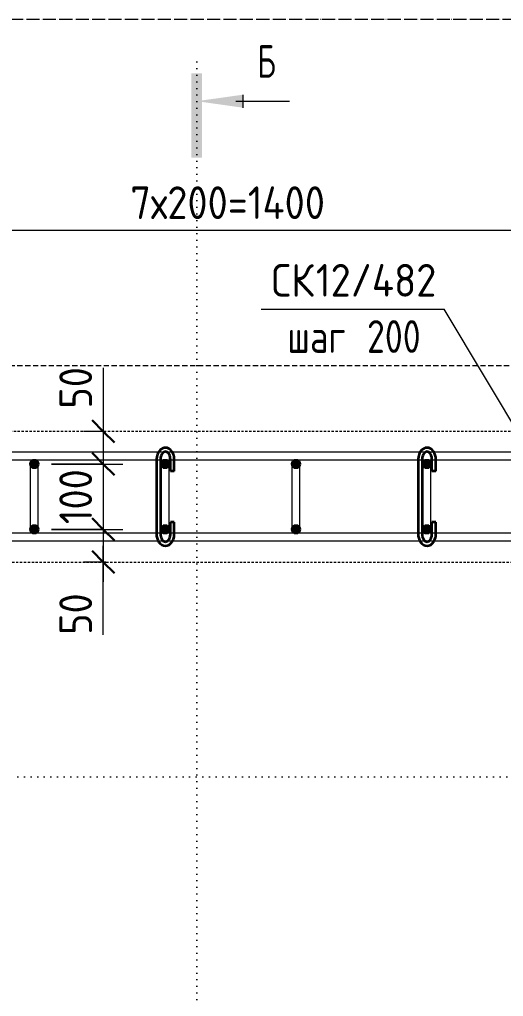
# Model space of a CAD drawing. Header units: millimetres. Extents: x 28954 to 49618, y -2651 to 78735.
# Drawn here: x 30487 to 31227, y 77160 to 78655 of the extents above; entities that cross this region are included whole.
import ezdxf

# ---------------------------------------------------------------- set-up
doc = ezdxf.new("R2010")
doc.units = ezdxf.units.MM
for name, pattern in [('01 Штриховая _4 мм_', [6, 3.5, -2.5]), ('01 Штриховая _8 мм_', [12, 8, -4]), ('02 Штрихпунктирная _20 мм_', [25, 20, -2.5, 0, -2.5]), ('04 Пунктир 10мм', [10, 0, -10])]:
    doc.linetypes.add(name, pattern=pattern)
for name, color, linetype, lineweight in [('AA_Dim', 7, 'Continuous', 9), ('AA_Dim-20', 7, 'Continuous', 9), ('AA_Razrez', 7, 'Continuous', 9), ('AA_Vinoska', 7, 'Continuous', 9), ('KR_Armatura', 7, 'Continuous', 20), ('KR_Armatura_Tonkie', 7, 'Continuous', 20), ('Оси', 7, 'Continuous', 9)]:
    doc.layers.add(name, color=color, linetype=linetype, lineweight=lineweight)
doc.layers.add('AF_Stena_Опалубка', color=7, linetype='Continuous', lineweight=20, true_color=0x0063c6)
doc.layers.add('KR_Fundament', color=7, linetype='Continuous', lineweight=20, true_color=0x804000)
doc.styles.add('ISOCPEUR', font='isocpeur.TTF', dxfattribs={"width": 0.7, "height": 50})
doc.styles.add('ISOCPEUR_1', font='isocpeur.TTF', dxfattribs={"width": 0.9, "height": 50})
doc.styles.add('ISOCPEUR_2', font='isocpeur.TTF', dxfattribs={"width": 0.8, "height": 50})
doc.dimstyles.new('00_Точн_3_знака__прозр_', dxfattribs={"dimscale": 304.8, "dimtxt": 50.137748, "dimasz": 0.111549, "dimexe": 0.098425, "dimexo": 0.065617, "dimgap": 0.006562, "dimtad": 1, "dimdec": 3, "dimrnd": 0.001, "dimdsep": 46, "dimtxsty": 'ISOCPEUR_1', "dimblk1": 'OBLIQUE', "dimblk2": 'OBLIQUE', "dimsah": 1, "dimcen": 0.09, "dimdle": 0.098425, "dimazin": 0, "dimtfac": 1, "dimtdec": 4, "dimtix": 1, "dimtmove": 0, "dimatfit": 3, "dimfxl": 1, "dimtvp": 1, "dimtolj": 1, "dimtzin": 0, "dimlwd": 18, "dimlwe": 18, "dimarcsym": 2})
doc.dimstyles.new('00_Точн_3_знака__прозр__1', dxfattribs={"dimscale": 304.8, "dimtxt": 50.137748, "dimasz": 0.111549, "dimexe": 0.098425, "dimexo": 0.065617, "dimgap": 0.006562, "dimtad": 1, "dimdec": 3, "dimrnd": 0.001, "dimdsep": 46, "dimtxsty": 'ISOCPEUR_1', "dimblk1": 'OBLIQUE', "dimblk2": 'OBLIQUE', "dimsah": 1, "dimcen": 0.09, "dimdle": 0.098425, "dimazin": 0, "dimtfac": 1, "dimtdec": 4, "dimtix": 1, "dimtmove": 1, "dimatfit": 3, "dimfxl": 1, "dimtvp": 1, "dimtolj": 1, "dimtzin": 0, "dimlwd": 18, "dimlwe": 18, "dimarcsym": 2})

# ---------------------------------------------------------------- blocks, each defined once
blk = doc.blocks.new('Разрез - Номер узла_ сзади-394133-План армирования стен')
at = {"layer": 'AA_Razrez'}
for points in [[(7.329, 0.404), (7.329, -0.394), (0.873, -0.394), (0.873, 0.404)], [(3.497, -3.533), (2.503, -3.533), (3, 0)]]:
    blk.add_hatch(color=256, dxfattribs=at).paths.add_polyline_path(points)
for p, q in [((2.503, -3.533), (3.497, -3.533)), ((3, -3), (3, -7.096))]:
    blk.add_line(p, q, dxfattribs=at)
blk = doc.blocks.new('DIMBLOCK5-План армирования стен')
at = {"layer": 'AA_Dim-20', "color": 30, "lineweight": 18, "true_color": 0xff8000, "transparency": 16777216}
for p, q in [((30110.1, 78332.6), (30110.1, 78362.6)), ((31510.1, 78332.6), (31510.1, 78362.6)), ((31630.1, 78332.6), (31630.1, 78362.6)), ((30110.1, 78332.6), (31510.1, 78332.6)), ((30110.1, 78332.6), (30110.1, 78001)), ((31510.1, 78332.6), (31510.1, 78001)), ((31630.1, 78332.6), (31630.1, 78001))]:
    blk.add_line(p, q, dxfattribs=at)
at = {"layer": 'AA_Dim-20', "color": 30, "lineweight": 30, "true_color": 0xff8000, "transparency": 16777216}
for p, q in [((30110.1, 78332.6), (30127.1, 78349.6)), ((31510.1, 78332.6), (31527.1, 78349.6)), ((31630.1, 78332.6), (31647.1, 78349.6)), ((30110.1, 78332.6), (30093.1, 78315.6)), ((31510.1, 78332.6), (31493.1, 78315.6)), ((31630.1, 78332.6), (31613.1, 78315.6))]:
    blk.add_line(p, q, dxfattribs=at)
at = {"layer": 'AA_Dim-20', "color": 0, "lineweight": 18, "transparency": 16777216, "insert": (30656.8, 78399.8), "char_height": 50, "width": 367.803, "attachment_point": 1, "line_spacing_factor": 1.135194, "style": 'ISOCPEUR_1'}
blk.add_mtext('7х200=1400', dxfattribs=at)
blk = doc.blocks.new('_None')
blk = doc.blocks.new('DIMBLOCK22-План армирования стен')
at = {"layer": 'AA_Dim-20', "color": 30, "lineweight": 18, "true_color": 0xff8000, "transparency": 16777216}
for p, q in [((30615.4, 78122.1), (30615.4, 78039.7)), ((30615.4, 78055), (30615.4, 77975)), ((30615.4, 78039.7), (30615.4, 78000)), ((30619.5, 78025), (30585.4, 78025)), ((30615.4, 78025), (30619.5, 78025)), ((30536.1, 77975), (30645.4, 77975)), ((30615.4, 77975), (30536.1, 77975))]:
    blk.add_line(p, q, dxfattribs=at)
at = {"layer": 'AA_Dim-20', "color": 30, "lineweight": 30, "true_color": 0xff8000, "transparency": 16777216}
for p, q in [((30615.4, 78025), (30598.4, 78042)), ((30615.4, 78025), (30632.4, 78008)), ((30615.4, 77975), (30598.4, 77992)), ((30615.4, 77975), (30632.4, 77958))]:
    blk.add_line(p, q, dxfattribs=at)
at = {"layer": 'AA_Dim-20', "color": 0, "lineweight": 18, "transparency": 16777216, "insert": (30548.3, 78059.7), "char_height": 50, "width": 74.923, "attachment_point": 1, "rotation": 90, "line_spacing_factor": 1.135194, "style": 'ISOCPEUR_1'}
blk.add_mtext('50', dxfattribs=at)
blk = doc.blocks.new('_Oblique')
at = {"color": 0, "linetype": 'ByBlock', "lineweight": -2}
blk.add_line((-0.5, -0.5), (0.5, 0.5), dxfattribs=at)
blk = doc.blocks.new('DIMBLOCK23-План армирования стен')
at = {"layer": 'AA_Dim-20', "color": 30, "lineweight": 30, "true_color": 0xff8000, "transparency": 16777216}
for p, q in [((30615.4, 77975), (30598.4, 77992)), ((30615.4, 77975), (30632.4, 77958)), ((30615.4, 77875), (30598.4, 77892)), ((30615.4, 77875), (30632.4, 77858))]:
    blk.add_line(p, q, dxfattribs=at)
at = {"layer": 'AA_Dim-20', "color": 30, "lineweight": 18, "true_color": 0xff8000, "transparency": 16777216}
for p, q in [((30536.1, 77975), (30645.4, 77975)), ((30615.4, 77975), (30536.1, 77975)), ((30615.4, 77975), (30615.4, 77875)), ((30536.1, 77875), (30645.4, 77875)), ((30615.4, 77875), (30536.1, 77875))]:
    blk.add_line(p, q, dxfattribs=at)
at = {"layer": 'AA_Dim-20', "color": 0, "lineweight": 18, "transparency": 16777216, "insert": (30548.3, 77882.9), "char_height": 50, "width": 101.032, "attachment_point": 1, "rotation": 90, "line_spacing_factor": 1.135194, "style": 'ISOCPEUR_1'}
blk.add_mtext('100', dxfattribs=at)
blk = doc.blocks.new('DIMBLOCK24-План армирования стен')
at = {"layer": 'AA_Dim-20', "color": 30, "lineweight": 30, "true_color": 0xff8000, "transparency": 16777216}
for p, q in [((30615.4, 77875), (30598.4, 77892)), ((30615.4, 77875), (30632.4, 77858)), ((30615.4, 77825), (30598.4, 77842)), ((30615.4, 77825), (30632.4, 77808))]:
    blk.add_line(p, q, dxfattribs=at)
at = {"layer": 'AA_Dim-20', "color": 30, "lineweight": 18, "true_color": 0xff8000, "transparency": 16777216}
for p, q in [((30536.1, 77875), (30645.4, 77875)), ((30615.4, 77875), (30536.1, 77875)), ((30615.4, 77875), (30615.4, 77795)), ((30615.4, 77796.1), (30615.4, 77850)), ((30619.5, 77825), (30585.4, 77825)), ((30615.4, 77825), (30619.5, 77825)), ((30615.4, 77713.6), (30615.4, 77796.1))]:
    blk.add_line(p, q, dxfattribs=at)
at = {"layer": 'AA_Dim-20', "color": 0, "lineweight": 18, "transparency": 16777216, "insert": (30548.3, 77713.6), "char_height": 50, "width": 74.923, "attachment_point": 1, "rotation": 90, "line_spacing_factor": 1.135194, "style": 'ISOCPEUR_1'}
blk.add_mtext('50', dxfattribs=at)
blk = doc.blocks.new('042_М_Арматуры - Диам длина поз _ Шаг-2260295-План армирования стен')
at = {"layer": 'AA_Vinoska'}
blk.add_line((-7, 0), (7, 0), dxfattribs=at)

msp = doc.modelspace()

# ---------------------------------------------------------------- hatches: boundary and pattern name
at = {"layer": 'KR_Armatura', "lineweight": 35}
h = msp.add_hatch(color=256, dxfattribs=at)
edge = h.paths.add_edge_path()
edge.add_arc((30510.0616, 77975), 6, 0, 360)
for points in [[(30507.0616, 77969.8038), (30513.0616, 77969.8038), (30516.0616, 77975), (30513.0616, 77980.1962), (30507.0616, 77980.1962), (30504.0616, 77975)], [(30713.0616, 77969.8038), (30716.0616, 77975), (30713.0616, 77980.1962), (30707.0616, 77980.1962), (30704.0616, 77975), (30707.0616, 77969.8038)], [(30907.0616, 77969.8038), (30913.0616, 77969.8038), (30916.0616, 77975), (30913.0616, 77980.1962), (30907.0616, 77980.1962), (30904.0616, 77975)], [(31107.0616, 77969.8038), (31113.0616, 77969.8038), (31116.0616, 77975), (31113.0616, 77980.1962), (31107.0616, 77980.1962), (31104.0616, 77975)], [(30507.0616, 77869.8038), (30513.0616, 77869.8038), (30516.0616, 77875), (30513.0616, 77880.1962), (30507.0616, 77880.1962), (30504.0616, 77875)], [(30707.0616, 77869.8038), (30713.0616, 77869.8038), (30716.0616, 77875), (30713.0616, 77880.1962), (30707.0616, 77880.1962), (30704.0616, 77875)], [(30907.0616, 77869.8038), (30913.0616, 77869.8038), (30916.0616, 77875), (30913.0616, 77880.1962), (30907.0616, 77880.1962), (30904.0616, 77875)], [(31107.0616, 77869.8038), (31113.0616, 77869.8038), (31116.0616, 77875), (31113.0616, 77880.1962), (31107.0616, 77880.1962), (31104.0616, 77875)]]:
    msp.add_hatch(color=256, dxfattribs=at).paths.add_polyline_path(points)
h = msp.add_hatch(color=256, dxfattribs=at)
edge = h.paths.add_edge_path()
edge.add_arc((30710.0616, 77975), 6, 0, 360)
h = msp.add_hatch(color=256, dxfattribs=at)
edge = h.paths.add_edge_path()
edge.add_arc((30910.0616, 77975), 6, 0, 360)
h = msp.add_hatch(color=256, dxfattribs=at)
edge = h.paths.add_edge_path()
edge.add_arc((31110.0616, 77975), 6, 0, 360)
h = msp.add_hatch(color=256, dxfattribs=at)
edge = h.paths.add_edge_path()
edge.add_arc((30510.0616, 77875), 6, 0, 360)
h = msp.add_hatch(color=256, dxfattribs=at)
edge = h.paths.add_edge_path()
edge.add_arc((30710.0616, 77875), 6, 0, 360)
h = msp.add_hatch(color=256, dxfattribs=at)
edge = h.paths.add_edge_path()
edge.add_arc((30910.0616, 77875), 6, 0, 360)
h = msp.add_hatch(color=256, dxfattribs=at)
edge = h.paths.add_edge_path()
edge.add_arc((31110.0616, 77875), 6, 0, 360)

# ---------------------------------------------------------------- linework, layer by layer
at = {"layer": 'AA_Razrez', "color": 7, "linetype": '04 Пунктир 10мм', "true_color": 0xffffff}
for p, q in [((30758.2915, 78590.0819), (30758.2915, 75678.0125)), ((29111.3287, 77496.3546), (34821.7955, 77496.3546))]:
    msp.add_line(p, q, dxfattribs=at)
at = {"layer": 'AA_Vinoska'}
msp.add_line((31306.6356, 77926.9221), (31136.8145, 78212.0667), dxfattribs=at)
at = {"layer": 'AF_Stena_Опалубка', "linetype": '01 Штриховая _4 мм_'}
for p, q in [((31880.0616, 78025), (29960.0616, 78025)), ((29960.0616, 77825), (31680.0616, 77825))]:
    msp.add_line(p, q, dxfattribs=at)
at = {"layer": 'KR_Armatura', "lineweight": 35}
for p, q in [((30507.0616, 77980.1962), (30504.0616, 77975)), ((30504.0616, 77975), (30507.0616, 77969.8038)), ((30513.0616, 77980.1962), (30507.0616, 77980.1962)), ((30516.0616, 77975), (30513.0616, 77980.1962)), ((30513.0616, 77969.8038), (30516.0616, 77975)), ((30707.0616, 77980.1962), (30704.0616, 77975)), ((30704.0616, 77975), (30707.0616, 77969.8038)), ((30713.0616, 77980.1962), (30707.0616, 77980.1962)), ((30716.0616, 77975), (30713.0616, 77980.1962)), ((30713.0616, 77969.8038), (30716.0616, 77975)), ((30907.0616, 77980.1962), (30904.0616, 77975)), ((30904.0616, 77975), (30907.0616, 77969.8038)), ((30913.0616, 77980.1962), (30907.0616, 77980.1962)), ((30916.0616, 77975), (30913.0616, 77980.1962)), ((30913.0616, 77969.8038), (30916.0616, 77975)), ((31107.0616, 77980.1962), (31104.0616, 77975)), ((31104.0616, 77975), (31107.0616, 77969.8038)), ((31113.0616, 77980.1962), (31107.0616, 77980.1962)), ((31116.0616, 77975), (31113.0616, 77980.1962)), ((31113.0616, 77969.8038), (31116.0616, 77975)), ((30507.0616, 77969.8038), (30513.0616, 77969.8038)), ((30707.0616, 77969.8038), (30713.0616, 77969.8038)), ((30907.0616, 77969.8038), (30913.0616, 77969.8038)), ((31107.0616, 77969.8038), (31113.0616, 77969.8038)), ((30507.0616, 77880.1962), (30504.0616, 77875)), ((30504.0616, 77875), (30507.0616, 77869.8038)), ((30513.0616, 77880.1962), (30507.0616, 77880.1962)), ((30507.0616, 77869.8038), (30513.0616, 77869.8038)), ((30516.0616, 77875), (30513.0616, 77880.1962)), ((30513.0616, 77869.8038), (30516.0616, 77875)), ((30707.0616, 77880.1962), (30704.0616, 77875)), ((30704.0616, 77875), (30707.0616, 77869.8038)), ((30713.0616, 77880.1962), (30707.0616, 77880.1962)), ((30707.0616, 77869.8038), (30713.0616, 77869.8038)), ((30716.0616, 77875), (30713.0616, 77880.1962)), ((30713.0616, 77869.8038), (30716.0616, 77875)), ((30907.0616, 77880.1962), (30904.0616, 77875)), ((30904.0616, 77875), (30907.0616, 77869.8038)), ((30913.0616, 77880.1962), (30907.0616, 77880.1962)), ((30907.0616, 77869.8038), (30913.0616, 77869.8038)), ((30916.0616, 77875), (30913.0616, 77880.1962)), ((30913.0616, 77869.8038), (30916.0616, 77875)), ((31107.0616, 77880.1962), (31104.0616, 77875)), ((31104.0616, 77875), (31107.0616, 77869.8038)), ((31113.0616, 77880.1962), (31107.0616, 77880.1962)), ((31107.0616, 77869.8038), (31113.0616, 77869.8038)), ((31116.0616, 77875), (31113.0616, 77880.1962)), ((31113.0616, 77869.8038), (31116.0616, 77875))]:
    msp.add_line(p, q, dxfattribs=at)
for centre in [(30510.0616, 77975), (30710.0616, 77975), (30910.0616, 77975), (31110.0616, 77975), (30510.0616, 77875), (30710.0616, 77875), (30910.0616, 77875), (31110.0616, 77875)]:
    msp.add_circle(centre, 6, dxfattribs=at)
at = {"layer": 'KR_Armatura_Tonkie'}
for p, q in [((31731.2722, 77993), (29908.851, 77993)), ((31719.2232, 77981), (29920.9, 77981)), ((30504.0616, 77939), (30504.0616, 77975)), ((30516.0616, 77939), (30516.0616, 77975)), ((30704.0616, 77939), (30704.0616, 77975)), ((30716.0616, 77939), (30716.0616, 77975)), ((30904.0616, 77939), (30904.0616, 77975)), ((30916.0616, 77939), (30916.0616, 77975)), ((31104.0616, 77939), (31104.0616, 77975)), ((31116.0616, 77939), (31116.0616, 77975)), ((30504.0616, 77911), (30504.0616, 77939)), ((30516.0616, 77911), (30516.0616, 77939)), ((30704.0616, 77911), (30704.0616, 77939)), ((30716.0616, 77911), (30716.0616, 77939)), ((30904.0616, 77911), (30904.0616, 77939)), ((30916.0616, 77911), (30916.0616, 77939)), ((31104.0616, 77911), (31104.0616, 77939)), ((31116.0616, 77911), (31116.0616, 77939)), ((30504.0616, 77875), (30504.0616, 77911)), ((30516.0616, 77875), (30516.0616, 77911)), ((30704.0616, 77875), (30704.0616, 77911)), ((30716.0616, 77875), (30716.0616, 77911)), ((30904.0616, 77875), (30904.0616, 77911)), ((30916.0616, 77875), (30916.0616, 77911)), ((31104.0616, 77875), (31104.0616, 77911)), ((31116.0616, 77875), (31116.0616, 77911)), ((31712.0616, 77869), (29928.0616, 77869)), ((31712.0616, 77857), (29928.0616, 77857))]:
    msp.add_line(p, q, dxfattribs=at)
at = {"layer": 'KR_Armatura_Tonkie', "lineweight": 35}
for p, q in [((30697.1937, 77986.1679), (30696.8308, 77982.2101)), ((30698.276, 77990.1316), (30697.1937, 77986.1679)), ((30699.6427, 77993.0217), (30698.276, 77990.1316)), ((30702.4833, 77996.6525), (30699.6427, 77993.0217)), ((30704.8612, 77998.4468), (30702.4833, 77996.6525)), ((30703.8885, 77988.0103), (30703.1018, 77985.1215)), ((30704.8322, 77990.0101), (30703.8885, 77988.0103)), ((30706.6042, 77992.2916), (30704.8322, 77990.0101)), ((30707.5549, 77999.5997), (30704.8612, 77998.4468)), ((30707.8939, 77993.2696), (30706.6042, 77992.2916)), ((30710.4365, 78000), (30707.5549, 77999.5997)), ((30710.4365, 77994), (30707.8939, 77993.2696)), ((30713.3181, 77999.5997), (30710.4365, 78000)), ((30711.7078, 77993.6348), (30710.4365, 77994)), ((30712.9791, 77993.2696), (30711.7078, 77993.6348)), ((30714.2687, 77992.2916), (30712.9791, 77993.2696)), ((30716.0118, 77998.4468), (30713.3181, 77999.5997)), ((30715.487, 77990.8746), (30714.2687, 77992.2916)), ((30716.0408, 77990.0101), (30715.487, 77990.8746)), ((30718.3896, 77996.6525), (30716.0118, 77998.4468)), ((30716.9844, 77988.0103), (30716.0408, 77990.0101)), ((30717.6531, 77985.7251), (30716.9844, 77988.0103)), ((30717.9447, 77983.888), (30717.6531, 77985.7251)), ((30720.386, 77994.3387), (30718.3896, 77996.6525)), ((30721.968, 77991.6151), (30720.386, 77994.3387)), ((30723.1148, 77988.5835), (30721.968, 77991.6151)), ((30723.81, 77985.3442), (30723.1148, 77988.5835)), ((31097.1937, 77986.1679), (31096.8308, 77982.2101)), ((31098.276, 77990.1316), (31097.1937, 77986.1679)), ((31099.6427, 77993.0217), (31098.276, 77990.1316)), ((31102.4833, 77996.6525), (31099.6427, 77993.0217)), ((31104.8612, 77998.4468), (31102.4833, 77996.6525)), ((31103.8885, 77988.0103), (31103.1018, 77985.1215)), ((31104.8322, 77990.0101), (31103.8885, 77988.0103)), ((31106.6042, 77992.2916), (31104.8322, 77990.0101)), ((31107.5549, 77999.5997), (31104.8612, 77998.4468)), ((31107.8939, 77993.2696), (31106.6042, 77992.2916)), ((31110.4365, 78000), (31107.5549, 77999.5997)), ((31110.4365, 77994), (31107.8939, 77993.2696)), ((31113.3181, 77999.5997), (31110.4365, 78000)), ((31111.7078, 77993.6348), (31110.4365, 77994)), ((31112.9791, 77993.2696), (31111.7078, 77993.6348)), ((31114.2687, 77992.2916), (31112.9791, 77993.2696)), ((31116.0118, 77998.4468), (31113.3181, 77999.5997)), ((31115.487, 77990.8746), (31114.2687, 77992.2916)), ((31116.0408, 77990.0101), (31115.487, 77990.8746)), ((31118.3896, 77996.6525), (31116.0118, 77998.4468)), ((31116.9844, 77988.0103), (31116.0408, 77990.0101)), ((31117.6531, 77985.7251), (31116.9844, 77988.0103)), ((31117.9447, 77983.888), (31117.6531, 77985.7251)), ((31120.386, 77994.3387), (31118.3896, 77996.6525)), ((31121.968, 77991.6151), (31120.386, 77994.3387)), ((31123.1148, 77988.5835), (31121.968, 77991.6151)), ((31123.81, 77985.3442), (31123.1148, 77988.5835)), ((30696.8308, 77982.2101), (30696.8299, 77982)), ((30696.8299, 77982), (30696.8299, 77868)), ((30702.8408, 77982.6319), (30702.8299, 77982)), ((30702.8299, 77982), (30702.8299, 77868)), ((30703.1018, 77985.1215), (30702.8408, 77982.6319)), ((30718.0431, 77982), (30717.9447, 77983.888)), ((30718.0431, 77964), (30718.0431, 77982)), ((30724.0431, 77982), (30723.81, 77985.3442)), ((30724.0431, 77964), (30724.0431, 77982)), ((31096.8308, 77982.2101), (31096.8299, 77982)), ((31096.8299, 77982), (31096.8299, 77868)), ((31102.8408, 77982.6319), (31102.8299, 77982)), ((31102.8299, 77982), (31102.8299, 77868)), ((31103.1018, 77985.1215), (31102.8408, 77982.6319)), ((31118.0431, 77982), (31117.9447, 77983.888)), ((31118.0431, 77964), (31118.0431, 77982)), ((31124.0431, 77982), (31123.81, 77985.3442)), ((31124.0431, 77964), (31124.0431, 77982)), ((30724.0431, 77964), (30718.0431, 77964)), ((31124.0431, 77964), (31118.0431, 77964)), ((30724.0431, 77886), (30718.0431, 77886)), ((30718.0431, 77868), (30718.0431, 77886)), ((30724.0431, 77868), (30724.0431, 77886)), ((31124.0431, 77886), (31118.0431, 77886)), ((31118.0431, 77868), (31118.0431, 77886)), ((31124.0431, 77868), (31124.0431, 77886)), ((30696.8299, 77868), (30697.0629, 77864.6558)), ((30702.8299, 77868), (30702.9283, 77866.112)), ((30702.9283, 77866.112), (30703.2199, 77864.2749)), ((30717.7712, 77864.8785), (30718.0321, 77867.3681)), ((30718.0321, 77867.3681), (30718.0431, 77868)), ((30723.6792, 77863.8321), (30724.0422, 77867.7899)), ((30724.0422, 77867.7899), (30724.0431, 77868)), ((31096.8299, 77868), (31097.0629, 77864.6558)), ((31102.8299, 77868), (31102.9283, 77866.112)), ((31102.9283, 77866.112), (31103.2199, 77864.2749)), ((31117.7712, 77864.8785), (31118.0321, 77867.3681)), ((31118.0321, 77867.3681), (31118.0431, 77868)), ((31123.6792, 77863.8321), (31124.0422, 77867.7899)), ((31124.0422, 77867.7899), (31124.0431, 77868)), ((30697.0629, 77864.6558), (30697.7582, 77861.4165)), ((30697.7582, 77861.4165), (30698.9049, 77858.3849)), ((30698.9049, 77858.3849), (30700.487, 77855.6613)), ((30700.487, 77855.6613), (30702.4833, 77853.3475)), ((30702.4833, 77853.3475), (30704.8612, 77851.5532)), ((30703.2199, 77864.2749), (30703.8885, 77861.9897)), ((30703.8885, 77861.9897), (30704.8322, 77859.9899)), ((30704.8322, 77859.9899), (30705.386, 77859.1254)), ((30704.8612, 77851.5532), (30707.5549, 77850.4003)), ((30705.386, 77859.1254), (30706.6042, 77857.7084)), ((30706.6042, 77857.7084), (30707.8939, 77856.7304)), ((30707.8939, 77856.7304), (30709.1652, 77856.3652)), ((30709.1652, 77856.3652), (30710.4365, 77856)), ((30710.4365, 77856), (30712.9791, 77856.7304)), ((30712.9791, 77856.7304), (30714.2687, 77857.7084)), ((30713.3181, 77850.4003), (30716.0118, 77851.5532)), ((30714.2687, 77857.7084), (30716.0408, 77859.9899)), ((30716.0118, 77851.5532), (30718.3896, 77853.3475)), ((30716.0408, 77859.9899), (30716.9844, 77861.9897)), ((30716.9844, 77861.9897), (30717.7712, 77864.8785)), ((30718.3896, 77853.3475), (30721.2302, 77856.9783)), ((30721.2302, 77856.9783), (30722.5969, 77859.8684)), ((30722.5969, 77859.8684), (30723.6792, 77863.8321)), ((31097.0629, 77864.6558), (31097.7582, 77861.4165)), ((31097.7582, 77861.4165), (31098.9049, 77858.3849)), ((31098.9049, 77858.3849), (31100.487, 77855.6613)), ((31100.487, 77855.6613), (31102.4833, 77853.3475)), ((31102.4833, 77853.3475), (31104.8612, 77851.5532)), ((31103.2199, 77864.2749), (31103.8885, 77861.9897)), ((31103.8885, 77861.9897), (31104.8322, 77859.9899)), ((31104.8322, 77859.9899), (31105.386, 77859.1254)), ((31104.8612, 77851.5532), (31107.5549, 77850.4003)), ((31105.386, 77859.1254), (31106.6042, 77857.7084)), ((31106.6042, 77857.7084), (31107.8939, 77856.7304)), ((31107.8939, 77856.7304), (31109.1652, 77856.3652)), ((31109.1652, 77856.3652), (31110.4365, 77856)), ((31110.4365, 77856), (31112.9791, 77856.7304)), ((31112.9791, 77856.7304), (31114.2687, 77857.7084)), ((31113.3181, 77850.4003), (31116.0118, 77851.5532)), ((31114.2687, 77857.7084), (31116.0408, 77859.9899)), ((31116.0118, 77851.5532), (31118.3896, 77853.3475)), ((31116.0408, 77859.9899), (31116.9844, 77861.9897)), ((31116.9844, 77861.9897), (31117.7712, 77864.8785)), ((31118.3896, 77853.3475), (31121.2302, 77856.9783)), ((31121.2302, 77856.9783), (31122.5969, 77859.8684)), ((31122.5969, 77859.8684), (31123.6792, 77863.8321)), ((30707.5549, 77850.4003), (30710.4365, 77850)), ((30710.4365, 77850), (30713.3181, 77850.4003)), ((31107.5549, 77850.4003), (31110.4365, 77850)), ((31110.4365, 77850), (31113.3181, 77850.4003))]:
    msp.add_line(p, q, dxfattribs=at)
at = {"layer": 'KR_Armatura_Tonkie'}
for centre, start, end in [((30510.0616, 77975), 0, 180), ((30710.0616, 77975), 0, 180), ((30910.0616, 77975), 0, 180), ((31110.0616, 77975), 0, 180), ((30510.0616, 77875), 180, 0), ((30710.0616, 77875), 180, 0), ((30910.0616, 77875), 180, 0), ((31110.0616, 77875), 180, 0)]:
    msp.add_arc(centre, 6, start, end, dxfattribs=at)
at = {"layer": 'KR_Fundament', "linetype": '01 Штриховая _8 мм_'}
msp.add_line((34380.0616, 78125), (29660.0616, 78125), dxfattribs=at)
at = {"layer": 'Оси', "linetype": '02 Штрихпунктирная _20 мм_'}
msp.add_line((34609.3198, 78655), (29217.1528, 78655), dxfattribs=at)

# ---------------------------------------------------------------- block references
at = {"layer": 'AA_Razrez', "extrusion": (0, 0, -1), "xscale": 19.99999999999999, "yscale": 19.99999999999999, "zscale": 19.99999999999999, "rotation": 270.0000000000003}
msp.add_blockref('Разрез - Номер узла_ сзади-394133-План армирования стен', (-30758.2915, 78590.0819), dxfattribs=at)
at = {"layer": 'AA_Vinoska', "xscale": 19.99999999999999, "yscale": 19.99999999999999, "zscale": 19.99999999999999}
msp.add_blockref('042_М_Арматуры - Диам длина поз _ Шаг-2260295-План армирования стен', (30996.8145, 78212.0667), dxfattribs=at)

# ---------------------------------------------------------------- texts
at = {"layer": 'AA_Razrez', "insert": (30850.7741, 78615.9741), "char_height": 50, "width": 33.670875, "attachment_point": 1, "style": 'ISOCPEUR'}
msp.add_mtext('\\fISOCPEUR|b0|i0|c204|p34|;\\W.7;Б', dxfattribs=at)
at = {"layer": 'AA_Vinoska', "char_height": 50, "attachment_point": 1}
for s, insert, width, style in [('СК', (30872.6273, 78281.0717), 82.253137, 'ISOCPEUR_1'), ('12/482', (30940.4929, 78281.0717), 226.556887, 'ISOCPEUR_1'), (' 200', (30993.1556, 78195.0906), 133.4008, 'ISOCPEUR_2'), ('шаг', (30896.8473, 78195.0906), 116.7257, 'ISOCPEUR_2')]:
    msp.add_mtext(s, dxfattribs=dict(at, insert=insert, width=width, style=style))

# ---------------------------------------------------------------- dimensions: what is measured, and where the dimension line sits
at = {"layer": 'AA_Dim', "color": 30, "lineweight": 18, "true_color": 0xff8000}
dim = msp.add_linear_dim(base=(31510.0616, 78332.625), p1=(30110.0616, 77981), p2=(31510.0616, 77981), text='7х200=1400', dimstyle='00_Точн_3_знака__прозр_', override={"dimpost": '<>', "dimblk1": 'None', "dimblk2": 'None', "dimsah": 1, "dimfxl": 1400}, dxfattribs=at)
dim.commit()
dim.dimension.update_dxf_attribs({"geometry": 'DIMBLOCK5-План армирования стен', "text_midpoint": (30810.0616, 78359.625)})
for base, p1, p2, picture, middle in [((30615.4381, 77975), (30639.4798, 78025), (30516.0616, 77975), 'DIMBLOCK22-План армирования стен', (30581.6355, 78097.1515)), ((30615.4381, 77825), (30516.0616, 77875), (30639.4798, 77825), 'DIMBLOCK24-План армирования стен', (30581.6355, 77751.102))]:
    dim = msp.add_linear_dim(base=base, p1=p1, p2=p2, angle=90, dimstyle='00_Точн_3_знака__прозр__1', override={"dimpost": '<>', "dimfxl": 133.16171}, dxfattribs=at)
    dim.commit()
    dim.dimension.update_dxf_attribs({"geometry": picture, "text_midpoint": middle, "dimtype": 160, "text_rotation": 90})
dim = msp.add_linear_dim(base=(30615.4381, 77875), p1=(30516.0616, 77975), p2=(30516.0616, 77875), angle=90, dimstyle='00_Точн_3_знака__прозр_', override={"dimpost": '<>', "dimfxl": 100}, dxfattribs=at)
dim.commit()
dim.dimension.update_dxf_attribs({"geometry": 'DIMBLOCK23-План армирования стен', "text_midpoint": (30588.4381, 77925)})

doc.saveas('drawing.dxf')
